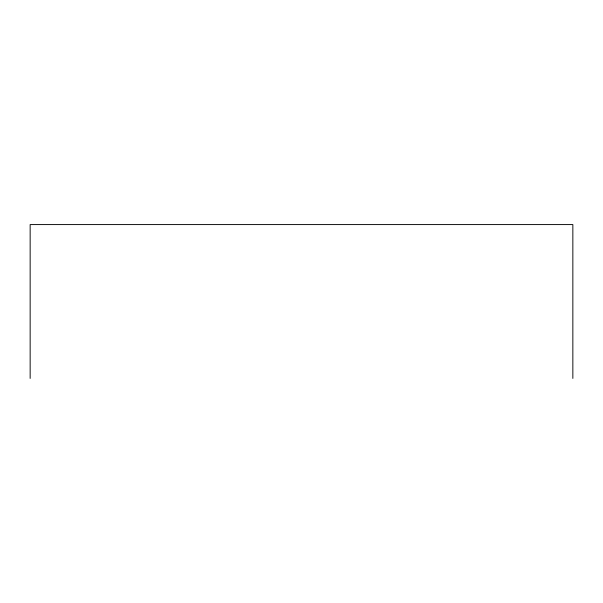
<?xml version="1.0" encoding="UTF-8"?>
<svg xmlns="http://www.w3.org/2000/svg" width="603" height="603" viewBox="0 0 603 603"><rect width="100%" height="100%" fill="white"/><g stroke="black" fill="none" stroke-linecap="round" stroke-linejoin="round"><path stroke-width="0.9" d="M572.85 378.42L572.85 224.58L30.15 224.58L30.15 378.42"/></g></svg>
